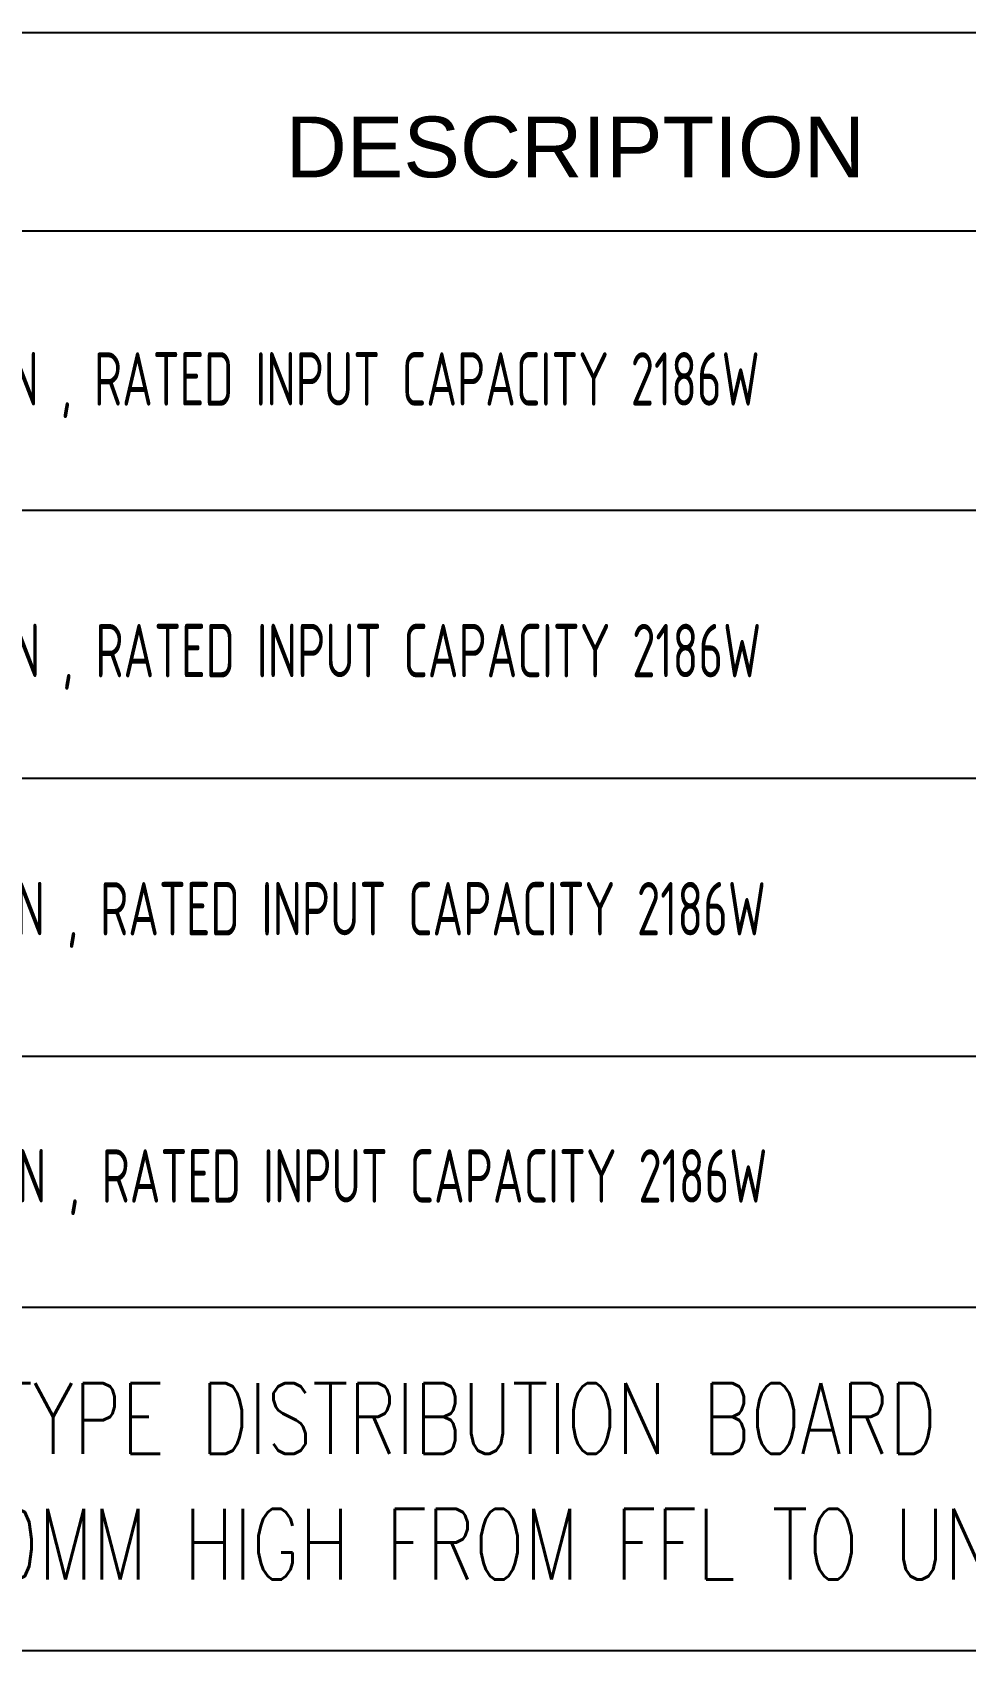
# Model space of a CAD drawing. Header units: inches. Extents: x -86208230 to 200276, y 9267 to 1246656.
# Drawn here: x 153775 to 156417, y 22850 to 27431 of the extents above; entities that cross this region are included whole.
import ezdxf

# ---------------------------------------------------------------- set-up
doc = ezdxf.new("R2010")
doc.units = ezdxf.units.IN
doc.header["$MEASUREMENT"] = 0
doc.layers.add('ELECT', color=6, linetype='Continuous')
doc.layers.add('LAMPU', color=7, linetype='Continuous')
doc.styles.add('ARIAL2', font='arial.ttf', dxfattribs={"height": 200})
doc.styles.add('DIM', font='dim', dxfattribs={"width": 0.75})
doc.styles.add('ROMANS', font='romans.shx', dxfattribs={"width": 0.5, "height": 400})

msp = doc.modelspace()

# ---------------------------------------------------------------- linework, layer by layer
at = {"layer": 'LAMPU', "color": 1, "linetype": 'Continuous'}
for p, q in [((151148.8, 27430.6), (161239.1, 27430.6)), ((151133.4, 26868.6), (161239.1, 26868.6)), ((151160.6, 26078.2), (161239.1, 26078.2)), ((151160.6, 25319.1), (161239.1, 25319.1)), ((151160.6, 24532.2), (161239.1, 24532.2)), ((151148.8, 23821.4), (161229.3, 23821.4)), ((151148.8, 22849.6), (161229.3, 22849.6))]:
    msp.add_line(p, q, dxfattribs=at)

# ---------------------------------------------------------------- texts
at = {"layer": 'ELECT', "color": 7, "style": 'ROMANS', "width": 0.75}
for s, p in [('METALCLAD TYPE DISTRIBUTION BOARD', (152471.4, 23406.7)), ('MTD AT 1800MM HIGH FROM FFL TO UNDERSIDE OF BOARD', (152461.1, 23050.9))]:
    msp.add_text(s, height=200, dxfattribs=at).set_placement(p)
at = {"layer": 'LAMPU', "style": 'ARIAL2'}
msp.add_text('DESCRIPTION', height=171.838, dxfattribs=at).set_placement((154491.7, 27020.4))
at = {"layer": 'LAMPU', "color": 7, "linetype": 'Continuous', "style": 'DIM', "width": 0.75}
for s, p in [('1.0HP AIR COMDITION , RATED INPUT CAPACITY 2186W ', (152531.2, 26374)), ('1.5HP AIR COMDITION , RATED INPUT CAPACITY 2186W ', (152531.2, 25604.9)), ('2.0HP AIR COMDITION , RATED INPUT CAPACITY 2186W ', (152531.2, 24874.2)), ('2.5HP AIR COMDITION , RATED INPUT CAPACITY 2186W ', (152531.2, 24117.8))]:
    msp.add_text(s, height=151.217, dxfattribs=at).set_placement(p)

doc.saveas('drawing.dxf')
